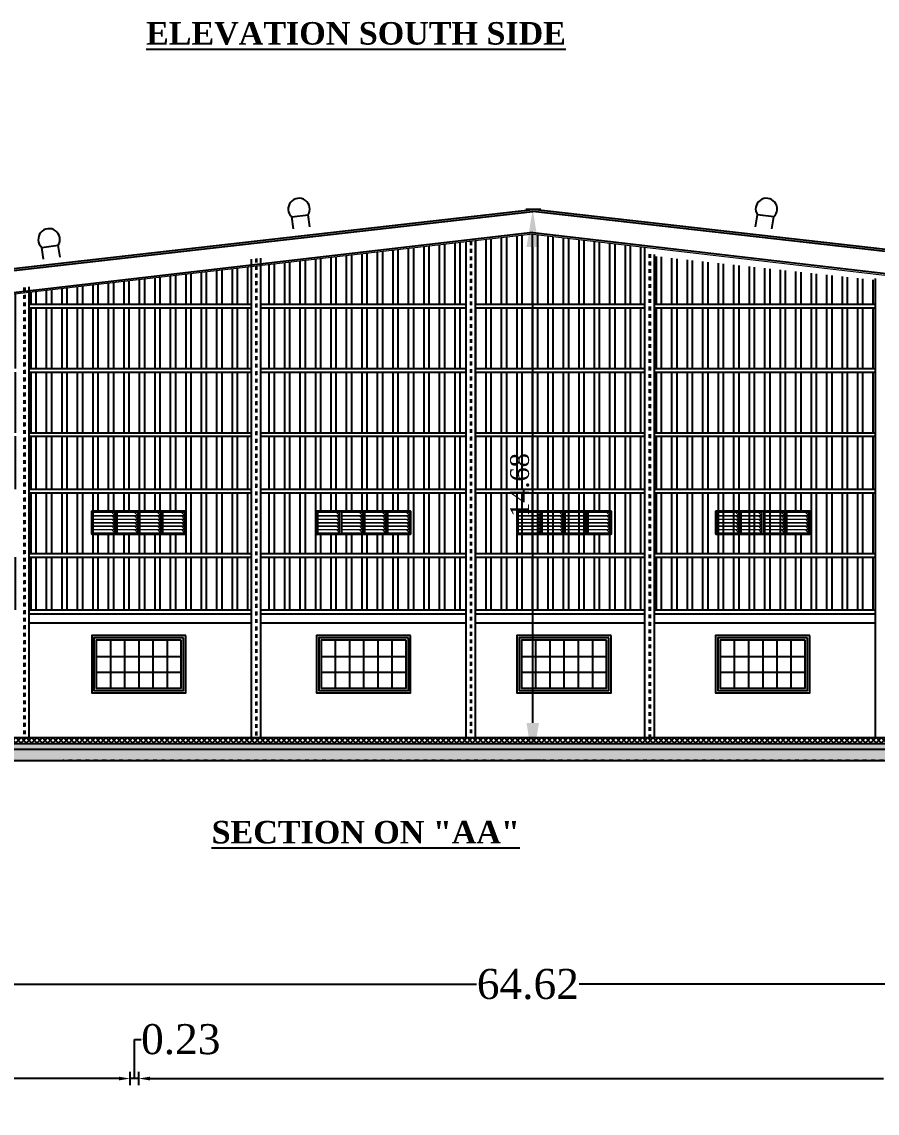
# Model space of a CAD drawing. Header units: metres. Extents: x -80702 to -80622, y -97322 to -97193.
# Drawn here: x -80675.5 to -80652.72, y -97251.42 to -97222.35 of the extents above; entities that cross this region are included whole.
import ezdxf

# ---------------------------------------------------------------- set-up
doc = ezdxf.new("R2010")
doc.units = ezdxf.units.M
doc.header["$MEASUREMENT"] = 0
doc.header["$PDMODE"] = 3
doc.header["$PDSIZE"] = -0.7
for name, pattern in [('1', [0]), ('BOUND', [8, 5, -1, 0, -1, 0, -1]), ('Dashed', [0.75, 0.5, -0.25]), ('DOT2', [0.125, 0, -0.125])]:
    doc.linetypes.add(name, pattern=pattern)
doc.layers.add('BLK_1_HT_OF_BLDG', color=5, linetype='Continuous')
doc.styles.add('ANAND', font='times.ttf')
doc.styles.add('TIMES NEW ROMAN', font='times.ttf')
doc.dimstyles.new('SITE PLAN', dxfattribs={"dimtxt": 1.75, "dimasz": 0.1, "dimexe": 0.18, "dimexo": 0.0625, "dimgap": 0.09, "dimtad": 1, "dimzin": 0, "dimdsep": 46, "dimtxsty": 'ANAND', "dimcen": 0.09, "dimse1": 1, "dimse2": 1, "dimsd1": 1, "dimsd2": 1, "dimadec": 0, "dimazin": 0, "dimtfac": 1, "dimtix": 1, "dimtofl": 0, "dimtmove": 2, "dimatfit": 0, "dimfxl": 0, "dimtolj": 1, "dimtzin": 0, "dimarcsym": 0})
doc.dimstyles.new('style overrides', dxfattribs={"dimtxt": 0.3, "dimasz": 0.3, "dimexe": 0.18, "dimexo": 0.0625, "dimgap": 0.09, "dimtad": 0, "dimtih": 1, "dimtoh": 1, "dimzin": 0, "dimdsep": 46, "dimtxsty": 'Standard', "dimcen": 0.09, "dimadec": 0, "dimazin": 0, "dimtfac": 1, "dimtofl": 0, "dimtmove": 1, "dimatfit": 3, "dimfxl": 0, "dimtolj": 1, "dimtzin": 0, "dimarcsym": 0})

# ---------------------------------------------------------------- blocks, each defined once
blk = doc.blocks.new('*D18')
at = {"color": 0, "linetype": '1', "lineweight": -2}
for p, q in [((-80672.5, -97250.5), (-80672.5, -97249.459)), ((-80672.5, -97249.459), (-80672.32, -97249.459)), ((-80672.915, -97250.5), (-80673.215, -97250.5)), ((-80672.615, -97250.68), (-80672.615, -97250.32)), ((-80672.385, -97250.5), (-80672.615, -97250.5)), ((-80672.085, -97250.5), (-80671.785, -97250.5))]:
    blk.add_line(p, q, dxfattribs=at)
at = {"color": 0, "linetype": 'BOUND', "lineweight": -2}
blk.add_line((-80672.385, -97250.68), (-80672.385, -97250.32), dxfattribs=at)
at = {"color": 0, "linetype": '1', "lineweight": -2}
for points in [[(-80672.915, -97250.45), (-80672.915, -97250.55), (-80672.615, -97250.5)], [(-80672.085, -97250.45), (-80672.085, -97250.55), (-80672.385, -97250.5)]]:
    blk.add_solid(points, dxfattribs=at)
at = {"layer": 'Defpoints', "color": 0, "linetype": '1', "lineweight": -2}
for p in [(-80672.615, -97250.5), (-80672.615, -97251.422), (-80672.385, -97251.422)]:
    blk.add_point(p, dxfattribs=at)
at = {"color": 0, "linetype": '1', "lineweight": -2, "insert": (-80671.267, -97249.459), "char_height": 0.8, "attachment_point": 5, "style": 'TIMES NEW ROMAN'}
blk.add_mtext('\\A1;0.23', dxfattribs=at)
blk = doc.blocks.new('*D20')
at = {"color": 0, "linetype": 'BOUND', "lineweight": -2}
blk.add_line((-80672.385, -97250.5), (-80672.385, -97250.32), dxfattribs=at)
at = {"color": 0, "linetype": '1', "lineweight": -2}
for p, q in [((-80672.085, -97250.5), (-80652.554, -97250.5)), ((-80630.246, -97250.5), (-80649.776, -97250.5)), ((-80629.946, -97250.5), (-80629.946, -97250.32))]:
    blk.add_line(p, q, dxfattribs=at)
for points in [[(-80672.085, -97250.45), (-80672.085, -97250.55), (-80672.385, -97250.5)], [(-80630.246, -97250.45), (-80630.246, -97250.55), (-80629.946, -97250.5)]]:
    blk.add_solid(points, dxfattribs=at)
at = {"layer": 'Defpoints', "color": 0, "linetype": '1', "lineweight": -2}
for p in [(-80672.385, -97250.5), (-80629.946, -97250.5), (-80629.946, -97250.5)]:
    blk.add_point(p, dxfattribs=at)
at = {"color": 0, "linetype": '1', "lineweight": -2, "insert": (-80651.165, -97250.5), "char_height": 0.8, "attachment_point": 5, "style": 'TIMES NEW ROMAN'}
blk.add_mtext('\\A1;42.44', dxfattribs=at)
blk = doc.blocks.new('*D21')
at = {"color": 0, "linetype": '1', "lineweight": -2}
for p, q in [((-80694.103, -97250.5), (-80694.103, -97250.32)), ((-80693.803, -97250.5), (-80684.74, -97250.5)), ((-80672.915, -97250.5), (-80681.978, -97250.5))]:
    blk.add_line(p, q, dxfattribs=at)
at = {"color": 0, "linetype": 'BOUND', "lineweight": -2}
blk.add_line((-80672.615, -97250.5), (-80672.615, -97250.32), dxfattribs=at)
at = {"color": 0, "linetype": '1', "lineweight": -2}
for points in [[(-80693.803, -97250.45), (-80693.803, -97250.55), (-80694.103, -97250.5)], [(-80672.915, -97250.45), (-80672.915, -97250.55), (-80672.615, -97250.5)]]:
    blk.add_solid(points, dxfattribs=at)
at = {"layer": 'Defpoints', "color": 0, "linetype": '1', "lineweight": -2}
for p in [(-80694.103, -97250.5), (-80694.103, -97250.5), (-80672.615, -97250.5)]:
    blk.add_point(p, dxfattribs=at)
at = {"color": 0, "linetype": '1', "lineweight": -2, "insert": (-80683.359, -97250.5), "char_height": 0.8, "attachment_point": 5, "style": 'TIMES NEW ROMAN'}
blk.add_mtext('\\A1;21.49', dxfattribs=at)
blk = doc.blocks.new('*D22')
at = {"color": 0, "linetype": 'BOUND', "lineweight": -2}
blk.add_line((-80694.333, -97248.168), (-80694.333, -97247.808), dxfattribs=at)
at = {"color": 0, "linetype": '1', "lineweight": -2}
for p, q in [((-80629.716, -97248.168), (-80629.716, -97247.808)), ((-80694.033, -97247.988), (-80663.393, -97247.988)), ((-80630.016, -97247.988), (-80660.655, -97247.988))]:
    blk.add_line(p, q, dxfattribs=at)
for points in [[(-80694.033, -97247.938), (-80694.033, -97248.038), (-80694.333, -97247.988)], [(-80630.016, -97247.938), (-80630.016, -97248.038), (-80629.716, -97247.988)]]:
    blk.add_solid(points, dxfattribs=at)
at = {"layer": 'Defpoints', "color": 0, "linetype": '1', "lineweight": -2}
for p in [(-80629.716, -97247.988), (-80694.333, -97249.789), (-80629.716, -97249.789)]:
    blk.add_point(p, dxfattribs=at)
at = {"color": 0, "linetype": '1', "lineweight": -2, "insert": (-80662.024, -97247.988), "char_height": 0.8, "attachment_point": 5, "style": 'TIMES NEW ROMAN'}
blk.add_mtext('\\A1;64.62', dxfattribs=at)
blk = doc.blocks.new('*D40')
at = {"layer": 'BLK_1_HT_OF_BLDG', "color": 0, "lineweight": -2}
for p, q in [((-80661.682, -97227.351), (-80662.075, -97227.351)), ((-80661.895, -97241.029), (-80661.895, -97228.351)), ((-80661.682, -97242.029), (-80662.075, -97242.029))]:
    blk.add_line(p, q, dxfattribs=at)
for points in [[(-80662.061, -97228.351), (-80661.728, -97228.351), (-80661.895, -97227.351)], [(-80662.061, -97241.029), (-80661.728, -97241.029), (-80661.895, -97242.029)]]:
    blk.add_solid(points, dxfattribs=at)
at = {"layer": 'Defpoints', "color": 0, "lineweight": -2}
for p in [(-80661.895, -97227.351), (-80661.619, -97227.351), (-80661.619, -97242.029)]:
    blk.add_point(p, dxfattribs=at)
at = {"layer": 'BLK_1_HT_OF_BLDG', "color": 0, "insert": (-80662.24, -97234.69), "char_height": 0.5, "attachment_point": 5, "rotation": 90, "style": 'ANAND'}
blk.add_mtext('\\A1;14.68', dxfattribs=at)

msp = doc.modelspace()

# ---------------------------------------------------------------- hatches: boundary and pattern name
at = {"linetype": '1', "lineweight": -2}
h = msp.add_hatch(dxfattribs=at)
h.set_pattern_fill('ANSI32', color=0, scale=1.1, angle=45)
h.paths.add_polyline_path([(-80669.135, -97236.612), (-80669.135, -97238.019), (-80663.669, -97238.019), (-80663.669, -97236.612)])
h.paths.add_polyline_path([(-80663.669, -97236.514), (-80663.669, -97234.898), (-80669.135, -97234.898), (-80669.135, -97236.514)])
h.paths.add_polyline_path([(-80665.147, -97235.999), (-80667.647, -97235.999), (-80667.647, -97235.389), (-80665.147, -97235.389)], flags=16)
h.paths.add_polyline_path([(-80665.177, -97235.968), (-80665.756, -97235.968), (-80665.756, -97235.419), (-80665.177, -97235.419)], flags=0)
h.paths.add_polyline_path([(-80665.27, -97235.871), (-80665.264, -97235.877), (-80665.171, -97235.877), (-80665.177, -97235.871)], flags=0)
h.paths.add_polyline_path([(-80665.756, -97235.779), (-80665.756, -97235.785), (-80665.171, -97235.785), (-80665.177, -97235.779)], flags=0)
h.paths.add_polyline_path([(-80665.264, -97235.505), (-80665.258, -97235.511), (-80665.171, -97235.511), (-80665.177, -97235.505)], flags=0)
h.paths.add_polyline_path([(-80665.756, -97235.688), (-80665.756, -97235.694), (-80665.171, -97235.694), (-80665.177, -97235.688)], flags=0)
h.paths.add_polyline_path([(-80665.787, -97235.389), (-80667.646, -97235.389), (-80667.646, -97235.999), (-80665.787, -97235.999)], flags=0)
h.paths.add_polyline_path([(-80665.817, -97235.968), (-80666.366, -97235.968), (-80666.366, -97235.419), (-80665.817, -97235.419)], flags=0)
h.paths.add_polyline_path([(-80665.904, -97235.505), (-80665.898, -97235.511), (-80665.811, -97235.511), (-80665.817, -97235.505)], flags=0)
h.paths.add_polyline_path([(-80665.91, -97235.871), (-80665.904, -97235.877), (-80665.811, -97235.877), (-80665.817, -97235.871)], flags=0)
h.paths.add_polyline_path([(-80666.366, -97235.688), (-80665.817, -97235.688), (-80665.898, -97235.602), (-80666.366, -97235.602)], flags=0)
h.paths.add_polyline_path([(-80666.427, -97235.968), (-80666.976, -97235.968), (-80666.976, -97235.419), (-80666.427, -97235.419)], flags=0)
h.paths.add_polyline_path([(-80666.514, -97235.505), (-80666.508, -97235.511), (-80666.421, -97235.511), (-80666.427, -97235.505)], flags=0)
h.paths.add_polyline_path([(-80666.427, -97235.871), (-80666.976, -97235.871), (-80666.421, -97235.877)], flags=0)
h.paths.add_polyline_path([(-80667.037, -97235.968), (-80667.616, -97235.968), (-80667.616, -97235.419), (-80667.037, -97235.419)], flags=0)
h.paths.add_polyline_path([(-80667.124, -97235.505), (-80667.118, -97235.511), (-80667.031, -97235.511), (-80667.037, -97235.505)], flags=0)
h.paths.add_polyline_path([(-80667.616, -97235.779), (-80667.037, -97235.779), (-80667.118, -97235.694), (-80667.616, -97235.694)], flags=0)
h.paths.add_polyline_path([(-80663.669, -97234.801), (-80663.669, -97233.393), (-80669.135, -97233.393), (-80669.135, -97234.801)])
h.paths.add_polyline_path([(-80663.669, -97233.296), (-80663.669, -97231.68), (-80669.135, -97231.68), (-80669.135, -97233.296)])
h.paths.add_polyline_path([(-80663.669, -97231.582), (-80663.669, -97229.967), (-80669.135, -97229.967), (-80669.135, -97231.582)])
h.paths.add_polyline_path([(-80663.669, -97229.869), (-80663.669, -97228.216), (-80669.135, -97228.85), (-80669.135, -97229.869)])
h.paths.add_polyline_path([(-80658.905, -97229.869), (-80658.905, -97228.357), (-80661.895, -97228.011), (-80663.419, -97228.188), (-80663.419, -97229.869)])
h.paths.add_polyline_path([(-80658.905, -97231.582), (-80658.905, -97229.967), (-80663.419, -97229.967), (-80663.419, -97231.582)])
h.paths.add_polyline_path([(-80663.419, -97231.68), (-80663.419, -97233.296), (-80658.905, -97233.296), (-80658.905, -97231.68)])
h.paths.add_polyline_path([(-80663.419, -97233.393), (-80663.419, -97234.801), (-80658.905, -97234.801), (-80658.905, -97233.393)])
h.paths.add_polyline_path([(-80658.905, -97234.898), (-80663.419, -97234.898), (-80663.419, -97236.514), (-80658.905, -97236.514)])
h.paths.add_polyline_path([(-80659.81, -97235.999), (-80662.31, -97235.999), (-80662.31, -97235.389), (-80659.81, -97235.389)], flags=16)
h.paths.add_polyline_path([(-80659.84, -97235.968), (-80660.419, -97235.968), (-80660.419, -97235.419), (-80659.84, -97235.419)], flags=0)
h.paths.add_polyline_path([(-80659.927, -97235.505), (-80659.921, -97235.511), (-80659.834, -97235.511), (-80659.84, -97235.505)], flags=0)
h.paths.add_polyline_path([(-80660.419, -97235.688), (-80659.84, -97235.688), (-80659.921, -97235.602), (-80660.419, -97235.602)], flags=0)
h.paths.add_polyline_path([(-80660.45, -97235.999), (-80662.309, -97235.999), (-80662.309, -97235.389), (-80660.45, -97235.389)], flags=16)
h.paths.add_polyline_path([(-80660.48, -97235.968), (-80661.029, -97235.968), (-80661.029, -97235.419), (-80660.48, -97235.419)], flags=0)
h.paths.add_polyline_path([(-80660.48, -97235.505), (-80660.567, -97235.505), (-80660.561, -97235.511), (-80660.474, -97235.511)], flags=0)
h.paths.add_polyline_path([(-80661.029, -97235.688), (-80660.48, -97235.688), (-80660.561, -97235.602), (-80661.029, -97235.602)], flags=0)
h.paths.add_polyline_path([(-80661.09, -97235.968), (-80661.639, -97235.968), (-80661.639, -97235.419), (-80661.09, -97235.419)], flags=0)
h.paths.add_polyline_path([(-80661.177, -97235.505), (-80661.171, -97235.511), (-80661.084, -97235.511), (-80661.09, -97235.505)], flags=0)
h.paths.add_polyline_path([(-80661.639, -97235.688), (-80661.09, -97235.688), (-80661.171, -97235.602), (-80661.639, -97235.602)], flags=0)
h.paths.add_polyline_path([(-80661.7, -97235.968), (-80662.279, -97235.968), (-80662.279, -97235.419), (-80661.7, -97235.419)], flags=0)
h.paths.add_polyline_path([(-80661.781, -97235.694), (-80661.694, -97235.694), (-80661.7, -97235.688), (-80661.787, -97235.688)], flags=0)
h.paths.add_polyline_path([(-80661.7, -97235.596), (-80662.279, -97235.596), (-80662.279, -97235.602), (-80661.694, -97235.602)], flags=0)
h.paths.add_polyline_path([(-80661.7, -97235.505), (-80662.279, -97235.505), (-80662.279, -97235.511), (-80661.694, -97235.511)], flags=0)
h.paths.add_polyline_path([(-80661.694, -97235.877), (-80661.7, -97235.871), (-80661.792, -97235.871), (-80661.787, -97235.877)], flags=0)
h.paths.add_polyline_path([(-80658.905, -97238.019), (-80658.905, -97236.612), (-80663.419, -97236.612), (-80663.419, -97238.019)])
h = msp.add_hatch(dxfattribs=at)
h.set_pattern_fill('ANSI32', color=0, scale=1.1, angle=45)
h.paths.add_polyline_path([(-80652.77, -97229.234), (-80658.655, -97228.595), (-80658.655, -97229.869), (-80652.77, -97229.869)])
h.paths.add_polyline_path([(-80652.77, -97229.967), (-80658.655, -97229.967), (-80658.655, -97231.582), (-80652.77, -97231.582)])
h.paths.add_polyline_path([(-80652.77, -97231.68), (-80658.655, -97231.68), (-80658.655, -97233.296), (-80652.77, -97233.296)])
h = msp.add_hatch(dxfattribs=at)
h.set_pattern_fill('ANSI32', color=0, scale=1.1, angle=45)
h.set_pattern_definition([(90, (0.2596, -20.17312), (-0.4125, 0), []), (90, (0.3971, -20.03562), (-0.4125, 0), [])])
h.paths.add_polyline_path([(-80681.729, -97234.801), (-80681.729, -97233.393), (-80687.651, -97233.393), (-80687.651, -97234.801)])
h.paths.add_polyline_path([(-80681.729, -97233.296), (-80681.729, -97231.68), (-80687.651, -97231.68), (-80687.651, -97233.296)])
h.paths.add_polyline_path([(-80681.729, -97231.582), (-80681.729, -97230.31), (-80687.651, -97230.997), (-80687.651, -97231.582)])
h.paths.add_polyline_path([(-80687.901, -97231.582), (-80687.901, -97231.026), (-80692.703, -97231.582)])
h.paths.add_polyline_path([(-80687.901, -97234.801), (-80687.901, -97233.393), (-80693.776, -97233.393), (-80693.776, -97234.801)])
h.paths.add_polyline_path([(-80687.901, -97236.514), (-80687.901, -97234.898), (-80693.776, -97234.898), (-80693.776, -97236.514)])
h.paths.add_polyline_path([(-80693.776, -97236.612), (-80693.776, -97238.019), (-80687.901, -97238.019), (-80687.901, -97236.612)])
h.paths.add_polyline_path([(-80681.729, -97238.019), (-80681.729, -97236.612), (-80687.651, -97236.612), (-80687.651, -97238.019)])
h.paths.add_polyline_path([(-80681.729, -97236.514), (-80681.729, -97234.898), (-80687.651, -97234.898), (-80687.651, -97236.514)])
h.paths.add_polyline_path([(-80675.557, -97234.801), (-80675.557, -97233.393), (-80681.479, -97233.393), (-80681.479, -97234.801)])
h.paths.add_polyline_path([(-80681.479, -97231.68), (-80681.479, -97233.296), (-80675.557, -97233.296), (-80675.557, -97231.68)])
h.paths.add_polyline_path([(-80675.557, -97231.582), (-80675.557, -97229.595), (-80681.479, -97230.281), (-80681.479, -97231.582)])
h.paths.add_polyline_path([(-80675.557, -97238.019), (-80675.557, -97236.612), (-80681.479, -97236.612), (-80681.479, -97238.019)])
h.paths.add_polyline_path([(-80675.307, -97234.898), (-80675.307, -97236.514), (-80669.385, -97236.514), (-80669.385, -97234.898)])
h.paths.add_polyline_path([(-80673.634, -97235.389), (-80671.134, -97235.389), (-80671.134, -97235.999), (-80673.634, -97235.999)], flags=16)
h.paths.add_polyline_path([(-80673.634, -97235.389), (-80671.774, -97235.389), (-80671.774, -97235.999), (-80673.634, -97235.999)], flags=0)
h.paths.add_polyline_path([(-80673.603, -97235.419), (-80673.024, -97235.419), (-80673.024, -97235.968), (-80673.603, -97235.968)], flags=0)
h.paths.add_polyline_path([(-80672.963, -97235.419), (-80672.414, -97235.419), (-80672.414, -97235.968), (-80672.963, -97235.968)], flags=0)
h.paths.add_polyline_path([(-80672.353, -97235.419), (-80671.804, -97235.419), (-80671.804, -97235.968), (-80672.353, -97235.968)], flags=0)
h.paths.add_polyline_path([(-80671.743, -97235.419), (-80671.165, -97235.419), (-80671.165, -97235.968), (-80671.743, -97235.968)], flags=0)
h.paths.add_polyline_path([(-80675.307, -97234.801), (-80669.385, -97234.801), (-80669.385, -97233.393), (-80675.307, -97233.393)])
h.paths.add_polyline_path([(-80675.307, -97231.68), (-80675.307, -97233.296), (-80669.385, -97233.296), (-80669.385, -97231.68)])
h.paths.add_polyline_path([(-80675.307, -97229.967), (-80675.307, -97231.582), (-80669.385, -97231.582), (-80669.385, -97229.967)])
h.paths.add_polyline_path([(-80675.307, -97229.566), (-80675.307, -97229.869), (-80669.385, -97229.869), (-80669.385, -97228.879)])
h.paths.add_polyline_path([(-80675.307, -97236.612), (-80675.307, -97238.019), (-80669.385, -97238.019), (-80669.385, -97236.612)])
h = msp.add_hatch(dxfattribs=at)
h.set_pattern_fill('ANSI32', color=0, scale=1.1, angle=45)
h.paths.add_polyline_path([(-80658.655, -97233.393), (-80658.655, -97234.801), (-80652.77, -97234.801), (-80652.77, -97233.393)])
h.paths.add_polyline_path([(-80652.77, -97236.514), (-80652.77, -97234.898), (-80658.655, -97234.898), (-80658.655, -97236.514)])
h.paths.add_polyline_path([(-80654.519, -97235.999), (-80657.019, -97235.999), (-80657.019, -97235.389), (-80654.519, -97235.389)], flags=16)
h.paths.add_polyline_path([(-80654.55, -97235.968), (-80655.128, -97235.968), (-80655.128, -97235.419), (-80654.55, -97235.419)], flags=0)
h.paths.add_polyline_path([(-80654.636, -97235.688), (-80654.631, -97235.694), (-80654.544, -97235.694), (-80654.55, -97235.688)], flags=0)
h.paths.add_polyline_path([(-80654.544, -97235.877), (-80655.128, -97235.877), (-80655.128, -97235.779), (-80654.636, -97235.779)], flags=0)
h.paths.add_polyline_path([(-80654.636, -97235.505), (-80654.631, -97235.511), (-80654.544, -97235.511), (-80654.55, -97235.505)], flags=0)
h.paths.add_polyline_path([(-80655.159, -97235.999), (-80657.019, -97235.999), (-80657.019, -97235.389), (-80655.159, -97235.389)], flags=16)
h.paths.add_polyline_path([(-80655.189, -97235.968), (-80655.738, -97235.968), (-80655.738, -97235.419), (-80655.189, -97235.419)], flags=0)
h.paths.add_polyline_path([(-80655.184, -97235.877), (-80655.189, -97235.871), (-80655.282, -97235.871), (-80655.276, -97235.877)], flags=0)
h.paths.add_polyline_path([(-80655.276, -97235.505), (-80655.271, -97235.511), (-80655.184, -97235.511), (-80655.189, -97235.505)], flags=0)
h.paths.add_polyline_path([(-80655.738, -97235.688), (-80655.189, -97235.688), (-80655.271, -97235.602), (-80655.738, -97235.602)], flags=0)
h.paths.add_polyline_path([(-80655.799, -97235.968), (-80656.348, -97235.968), (-80656.348, -97235.419), (-80655.799, -97235.419)], flags=0)
h.paths.add_polyline_path([(-80655.794, -97235.877), (-80655.799, -97235.871), (-80655.892, -97235.871), (-80655.886, -97235.877)], flags=0)
h.paths.add_polyline_path([(-80655.886, -97235.505), (-80655.88, -97235.511), (-80655.794, -97235.511), (-80655.799, -97235.505)], flags=0)
h.paths.add_polyline_path([(-80656.348, -97235.688), (-80655.799, -97235.688), (-80655.88, -97235.602), (-80656.348, -97235.602)], flags=0)
h.paths.add_polyline_path([(-80656.409, -97235.968), (-80656.988, -97235.968), (-80656.988, -97235.419), (-80656.409, -97235.419)], flags=0)
h.paths.add_polyline_path([(-80656.496, -97235.877), (-80656.403, -97235.877), (-80656.409, -97235.871), (-80656.502, -97235.871)], flags=0)
h.paths.add_polyline_path([(-80656.409, -97235.779), (-80656.988, -97235.779), (-80656.988, -97235.785), (-80656.403, -97235.785)], flags=0)
h.paths.add_polyline_path([(-80656.409, -97235.505), (-80656.496, -97235.505), (-80656.49, -97235.511), (-80656.403, -97235.511)], flags=0)
h.paths.add_polyline_path([(-80656.409, -97235.688), (-80656.988, -97235.688), (-80656.988, -97235.694), (-80656.403, -97235.694)], flags=0)
h.paths.add_polyline_path([(-80652.77, -97238.019), (-80652.77, -97236.612), (-80658.655, -97236.612), (-80658.655, -97238.019)])
h = msp.add_hatch()
h.set_pattern_fill('ANSI37', color=0, scale=0.8, style=0)
h.set_pattern_definition([(45, (2.39492, -20.17312), (-0.070710678124, 0.070710678124), []), (135, (2.39492, -20.17312), (-0.070710678124, -0.070710678124), [])])
h.paths.add_polyline_path([(-80627.939, -97241.422), (-80690.873, -97241.422), (-80690.874, -97241.572), (-80627.939, -97241.572), (-80627.939, -97241.497)])
h = msp.add_hatch()
h.set_pattern_fill('AR-SAND', color=0, scale=0.1, style=0)
h.set_pattern_definition([(37.5, (2.39492, -20.17312), (-0.00629933581, 0.19268237692), [0, -0.15200000001, 0, -0.17000000001, 0, -0.16250000001]), (7.5, (2.39492, -20.17312), (0.17697767054, 0.28221460655), [0, -0.082, 0, -0.13700000001, 0, -0.0525]), (327.5, (2.27192, -20.17312), (0.3114141862, 0.00056590535), [0, -0.05, 0, -0.18000000001, 0, -0.23500000002]), (317.5, (2.27192, -20.17312), (0.3006126605, 0.0877675565), [0, -0.025, 0, -0.118, 0, -0.13500000001])])
h.paths.add_polyline_path([(-80627.939, -97241.722), (-80690.875, -97241.722), (-80690.878, -97242.033), (-80627.939, -97242.034), (-80627.939, -97241.878)])
h = msp.add_hatch()
h.set_pattern_fill('AR-CONC', color=0, scale=0.03, style=0)
h.set_pattern_definition([(50, (2.39492, -20.17312), (0.2151780548, -0.0188256405), [0.0225, -0.24750000002]), (355, (2.39492, -20.17312), (-0.0416254001, 0.22565764013), [0.018, -0.198]), (100.45144446, (2.41285, -20.1747), (0.17355265403, 0.2068319973), [0.0191220576, -0.2103426336]), (46.1842, (2.39492, -20.11312), (0.3201723992, -0.04965578424), [0.03375, -0.37125]), (96.6356355, (2.4216, -20.11726), (0.2803985837, 0.29223558026), [0.0286831026, -0.315514128]), (351.184164, (2.3949, -20.11312), (0.2803985835, 0.2922355801), [0.027, -0.2970000003]), (21, (2.42492, -20.12812), (0.17907211565, -0.1207856672), [0.0225, -0.24750000002]), (326, (2.42492, -20.12812), (0.0729945996, 0.21754501353), [0.018, -0.198]), (71.45144474, (2.43984, -20.13819), (0.25206671304, 0.09675934585), [0.019122057, -0.2103426336]), (37.5, (2.39492, -20.17312), (0.003647956595, 0.099868156157), [0, -0.19560000002, 0, -0.20100000002, 0, -0.19875000002]), (7.5, (2.39492, -20.17312), (0.07892086124, 0.11832351357), [0, -0.11460000001, 0, -0.19110000002, 0, -0.07575000001]), (327.5, (2.32802, -20.17312), (0.160146730864, -0.00676646152), [0, -0.075, 0, -0.23400000002, 0, -0.31050000002]), (317.5, (2.29802, -20.17312), (0.17495585082, 0.0300314947), [0, -0.0975, 0, -0.15540000001, 0, -0.22050000002])])
h.paths.add_polyline_path([(-80627.939, -97241.572), (-80690.874, -97241.572), (-80690.875, -97241.722), (-80627.939, -97241.722), (-80627.939, -97241.647)])

# ---------------------------------------------------------------- linework, layer by layer
at = {"color": 0}
for p, q in [((-80694.165, -97231.022), (-80661.895, -97227.351)), ((-80694.165, -97231.073), (-80661.895, -97227.401)), ((-80668.264, -97227.865), (-80668.313, -97227.55)), ((-80667.827, -97227.812), (-80667.876, -97227.494)), ((-80629.624, -97231.013), (-80661.895, -97227.351)), ((-80629.624, -97231.063), (-80661.895, -97227.401)), ((-80655.962, -97227.812), (-80655.913, -97227.494)), ((-80655.525, -97227.865), (-80655.476, -97227.55)), ((-80661.895, -97227.967), (-80693.819, -97231.668)), ((-80661.895, -97227.967), (-80629.971, -97231.668)), ((-80674.92, -97228.674), (-80674.969, -97228.359)), ((-80674.483, -97228.621), (-80674.532, -97228.303)), ((-80663.669, -97241.422), (-80663.669, -97228.216)), ((-80663.419, -97241.422), (-80663.419, -97228.188)), ((-80658.905, -97241.422), (-80658.905, -97228.357)), ((-80669.385, -97241.422), (-80669.385, -97228.676)), ((-80669.135, -97241.422), (-80669.135, -97228.645)), ((-80658.655, -97241.422), (-80658.655, -97228.552)), ((-80652.77, -97241.422), (-80652.77, -97229.191)), ((-80675.307, -97241.422), (-80675.307, -97229.412)), ((-80675.307, -97229.869), (-80669.385, -97229.869)), ((-80669.135, -97229.869), (-80663.669, -97229.869)), ((-80663.419, -97229.869), (-80658.905, -97229.869)), ((-80658.655, -97229.869), (-80652.77, -97229.869)), ((-80675.307, -97229.967), (-80669.385, -97229.967)), ((-80669.135, -97229.967), (-80663.669, -97229.967)), ((-80663.419, -97229.967), (-80658.905, -97229.967)), ((-80658.655, -97229.967), (-80652.77, -97229.967)), ((-80675.307, -97231.582), (-80669.385, -97231.582)), ((-80669.135, -97231.582), (-80663.669, -97231.582)), ((-80663.419, -97231.582), (-80658.905, -97231.582)), ((-80658.655, -97231.582), (-80652.77, -97231.582)), ((-80675.307, -97231.68), (-80669.385, -97231.68)), ((-80669.135, -97231.68), (-80663.669, -97231.68)), ((-80663.419, -97231.68), (-80658.905, -97231.68)), ((-80658.655, -97231.68), (-80652.77, -97231.68)), ((-80675.307, -97233.296), (-80669.385, -97233.296)), ((-80669.135, -97233.296), (-80663.669, -97233.296)), ((-80663.419, -97233.296), (-80658.905, -97233.296)), ((-80658.655, -97233.296), (-80652.77, -97233.296)), ((-80675.307, -97233.393), (-80669.385, -97233.393)), ((-80669.135, -97233.393), (-80663.669, -97233.393)), ((-80663.419, -97233.393), (-80658.905, -97233.393)), ((-80658.655, -97233.393), (-80652.77, -97233.393)), ((-80675.307, -97234.801), (-80669.385, -97234.801)), ((-80669.135, -97234.801), (-80663.669, -97234.801)), ((-80663.419, -97234.801), (-80658.905, -97234.801)), ((-80658.655, -97234.801), (-80652.77, -97234.801)), ((-80675.307, -97234.898), (-80669.385, -97234.898)), ((-80669.135, -97234.898), (-80663.669, -97234.898)), ((-80663.419, -97234.898), (-80658.905, -97234.898)), ((-80658.655, -97234.898), (-80652.77, -97234.898)), ((-80675.307, -97236.514), (-80669.385, -97236.514)), ((-80669.135, -97236.514), (-80663.669, -97236.514)), ((-80663.419, -97236.514), (-80658.905, -97236.514)), ((-80658.655, -97236.514), (-80652.77, -97236.514)), ((-80675.307, -97236.612), (-80669.385, -97236.612)), ((-80669.135, -97236.612), (-80663.669, -97236.612)), ((-80663.419, -97236.612), (-80658.905, -97236.612)), ((-80658.655, -97236.612), (-80652.77, -97236.612)), ((-80675.307, -97238.019), (-80669.385, -97238.019)), ((-80669.135, -97238.019), (-80663.669, -97238.019)), ((-80663.419, -97238.019), (-80658.905, -97238.019)), ((-80658.655, -97238.019), (-80652.77, -97238.019)), ((-80675.307, -97238.117), (-80669.385, -97238.117)), ((-80669.135, -97238.117), (-80663.669, -97238.117)), ((-80663.419, -97238.117), (-80658.905, -97238.117)), ((-80658.655, -97238.117), (-80652.77, -97238.117)), ((-80629.946, -97241.422), (-80693.715, -97241.422)), ((-80630.074, -97242.034), (-80693.715, -97242.033))]:
    msp.add_line(p, q, dxfattribs=at)
at = {"color": 0, "linetype": '1', "lineweight": -2}
for p, q in [((-80668.313, -97227.55), (-80667.876, -97227.494)), ((-80655.476, -97227.55), (-80655.913, -97227.494)), ((-80674.969, -97228.359), (-80674.532, -97228.303)), ((-80669.385, -97238.372), (-80675.307, -97238.372)), ((-80663.669, -97238.372), (-80669.135, -97238.372)), ((-80658.905, -97238.372), (-80663.419, -97238.372)), ((-80652.77, -97238.372), (-80658.655, -97238.372))]:
    msp.add_line(p, q, dxfattribs=at)
at = {"color": 0, "lineweight": 5}
for p, q in [((-80661.895, -97228.011), (-80693.776, -97231.707)), ((-80661.895, -97228.011), (-80630.014, -97231.707)), ((-80673.603, -97235.419), (-80673.603, -97235.968)), ((-80673.024, -97235.505), (-80673.105, -97235.419)), ((-80672.994, -97235.389), (-80672.994, -97235.999)), ((-80672.963, -97235.419), (-80672.963, -97235.968)), ((-80672.414, -97235.505), (-80672.495, -97235.419)), ((-80672.384, -97235.389), (-80672.384, -97235.999)), ((-80672.353, -97235.419), (-80672.353, -97235.968)), ((-80671.804, -97235.505), (-80671.886, -97235.419)), ((-80671.774, -97235.389), (-80671.774, -97235.999)), ((-80671.774, -97235.389), (-80671.774, -97235.999)), ((-80671.743, -97235.419), (-80671.743, -97235.968)), ((-80671.165, -97235.505), (-80671.246, -97235.419)), ((-80671.134, -97235.389), (-80671.134, -97235.999)), ((-80667.616, -97235.419), (-80667.616, -97235.968)), ((-80667.037, -97235.505), (-80667.118, -97235.419)), ((-80667.006, -97235.389), (-80667.006, -97235.999)), ((-80666.976, -97235.419), (-80666.976, -97235.968)), ((-80666.427, -97235.505), (-80666.508, -97235.419)), ((-80666.397, -97235.389), (-80666.397, -97235.999)), ((-80666.366, -97235.419), (-80666.366, -97235.968)), ((-80665.817, -97235.505), (-80665.898, -97235.419)), ((-80665.787, -97235.389), (-80665.787, -97235.999)), ((-80665.787, -97235.389), (-80665.787, -97235.999)), ((-80665.756, -97235.419), (-80665.756, -97235.968)), ((-80665.177, -97235.505), (-80665.258, -97235.419)), ((-80665.147, -97235.389), (-80665.147, -97235.999)), ((-80662.279, -97235.419), (-80662.279, -97235.968)), ((-80661.7, -97235.505), (-80661.781, -97235.419)), ((-80661.669, -97235.389), (-80661.669, -97235.999)), ((-80661.639, -97235.419), (-80661.639, -97235.968)), ((-80661.09, -97235.505), (-80661.171, -97235.419)), ((-80661.059, -97235.389), (-80661.059, -97235.999)), ((-80661.029, -97235.419), (-80661.029, -97235.968)), ((-80660.48, -97235.505), (-80660.561, -97235.419)), ((-80660.45, -97235.389), (-80660.45, -97235.999)), ((-80660.45, -97235.389), (-80660.45, -97235.999)), ((-80660.419, -97235.419), (-80660.419, -97235.968)), ((-80659.84, -97235.505), (-80659.921, -97235.419)), ((-80659.81, -97235.389), (-80659.81, -97235.999)), ((-80656.988, -97235.419), (-80656.988, -97235.968)), ((-80656.409, -97235.505), (-80656.49, -97235.419)), ((-80656.379, -97235.389), (-80656.379, -97235.999)), ((-80656.348, -97235.419), (-80656.348, -97235.968)), ((-80655.799, -97235.505), (-80655.88, -97235.419)), ((-80655.769, -97235.389), (-80655.769, -97235.999)), ((-80655.738, -97235.419), (-80655.738, -97235.968)), ((-80655.189, -97235.505), (-80655.271, -97235.419)), ((-80655.159, -97235.389), (-80655.159, -97235.999)), ((-80655.159, -97235.389), (-80655.159, -97235.999)), ((-80655.128, -97235.419), (-80655.128, -97235.968)), ((-80654.55, -97235.505), (-80654.631, -97235.419)), ((-80654.519, -97235.389), (-80654.519, -97235.999)), ((-80673.603, -97235.505), (-80673.024, -97235.505)), ((-80673.603, -97235.511), (-80673.024, -97235.511)), ((-80673.603, -97235.596), (-80673.024, -97235.596)), ((-80673.603, -97235.602), (-80673.024, -97235.602)), ((-80673.603, -97235.688), (-80673.024, -97235.688)), ((-80673.603, -97235.694), (-80673.024, -97235.694)), ((-80673.024, -97235.596), (-80673.105, -97235.511)), ((-80673.024, -97235.688), (-80673.105, -97235.602)), ((-80673.024, -97235.779), (-80673.105, -97235.694)), ((-80672.963, -97235.505), (-80672.414, -97235.505)), ((-80672.963, -97235.511), (-80672.414, -97235.511)), ((-80672.963, -97235.596), (-80672.414, -97235.596)), ((-80672.963, -97235.602), (-80672.414, -97235.602)), ((-80672.963, -97235.688), (-80672.414, -97235.688)), ((-80672.963, -97235.694), (-80672.414, -97235.694)), ((-80672.414, -97235.596), (-80672.495, -97235.511)), ((-80672.414, -97235.688), (-80672.495, -97235.602)), ((-80672.414, -97235.779), (-80672.495, -97235.694)), ((-80672.353, -97235.505), (-80671.804, -97235.505)), ((-80672.353, -97235.511), (-80671.804, -97235.511)), ((-80672.353, -97235.596), (-80671.804, -97235.596)), ((-80672.353, -97235.602), (-80671.804, -97235.602)), ((-80672.353, -97235.688), (-80671.804, -97235.688)), ((-80672.353, -97235.694), (-80671.804, -97235.694)), ((-80671.804, -97235.596), (-80671.886, -97235.511)), ((-80671.804, -97235.688), (-80671.886, -97235.602)), ((-80671.804, -97235.779), (-80671.886, -97235.694)), ((-80671.743, -97235.505), (-80671.165, -97235.505)), ((-80671.743, -97235.511), (-80671.165, -97235.511)), ((-80671.743, -97235.596), (-80671.165, -97235.596)), ((-80671.743, -97235.602), (-80671.165, -97235.602)), ((-80671.743, -97235.688), (-80671.165, -97235.688)), ((-80671.743, -97235.694), (-80671.165, -97235.694)), ((-80671.165, -97235.596), (-80671.246, -97235.511)), ((-80671.165, -97235.688), (-80671.246, -97235.602)), ((-80671.165, -97235.779), (-80671.246, -97235.694)), ((-80667.616, -97235.505), (-80667.037, -97235.505)), ((-80667.616, -97235.511), (-80667.037, -97235.511)), ((-80667.616, -97235.596), (-80667.037, -97235.596)), ((-80667.616, -97235.602), (-80667.037, -97235.602)), ((-80667.616, -97235.688), (-80667.037, -97235.688)), ((-80667.616, -97235.694), (-80667.037, -97235.694)), ((-80667.037, -97235.596), (-80667.118, -97235.511)), ((-80667.037, -97235.688), (-80667.118, -97235.602)), ((-80667.037, -97235.779), (-80667.118, -97235.694)), ((-80666.976, -97235.505), (-80666.427, -97235.505)), ((-80666.976, -97235.511), (-80666.427, -97235.511)), ((-80666.976, -97235.596), (-80666.427, -97235.596)), ((-80666.976, -97235.602), (-80666.427, -97235.602)), ((-80666.976, -97235.688), (-80666.427, -97235.688)), ((-80666.976, -97235.694), (-80666.427, -97235.694)), ((-80666.427, -97235.596), (-80666.508, -97235.511)), ((-80666.427, -97235.688), (-80666.508, -97235.602)), ((-80666.427, -97235.779), (-80666.508, -97235.694)), ((-80666.366, -97235.505), (-80665.817, -97235.505)), ((-80666.366, -97235.511), (-80665.817, -97235.511)), ((-80666.366, -97235.596), (-80665.817, -97235.596)), ((-80666.366, -97235.602), (-80665.817, -97235.602)), ((-80666.366, -97235.688), (-80665.817, -97235.688)), ((-80666.366, -97235.694), (-80665.817, -97235.694)), ((-80665.817, -97235.596), (-80665.898, -97235.511)), ((-80665.817, -97235.688), (-80665.898, -97235.602)), ((-80665.817, -97235.779), (-80665.898, -97235.694)), ((-80665.756, -97235.505), (-80665.177, -97235.505)), ((-80665.756, -97235.511), (-80665.177, -97235.511)), ((-80665.756, -97235.596), (-80665.177, -97235.596)), ((-80665.756, -97235.602), (-80665.177, -97235.602)), ((-80665.756, -97235.688), (-80665.177, -97235.688)), ((-80665.756, -97235.694), (-80665.177, -97235.694)), ((-80665.177, -97235.596), (-80665.258, -97235.511)), ((-80665.177, -97235.688), (-80665.258, -97235.602)), ((-80665.177, -97235.779), (-80665.258, -97235.694)), ((-80662.279, -97235.505), (-80661.7, -97235.505)), ((-80662.279, -97235.511), (-80661.7, -97235.511)), ((-80662.279, -97235.596), (-80661.7, -97235.596)), ((-80662.279, -97235.602), (-80661.7, -97235.602)), ((-80662.279, -97235.688), (-80661.7, -97235.688)), ((-80662.279, -97235.694), (-80661.7, -97235.694)), ((-80661.7, -97235.596), (-80661.781, -97235.511)), ((-80661.7, -97235.688), (-80661.781, -97235.602)), ((-80661.7, -97235.779), (-80661.781, -97235.694)), ((-80661.639, -97235.505), (-80661.09, -97235.505)), ((-80661.639, -97235.511), (-80661.09, -97235.511)), ((-80661.639, -97235.596), (-80661.09, -97235.596)), ((-80661.639, -97235.602), (-80661.09, -97235.602)), ((-80661.639, -97235.688), (-80661.09, -97235.688)), ((-80661.639, -97235.694), (-80661.09, -97235.694)), ((-80661.09, -97235.596), (-80661.171, -97235.511)), ((-80661.09, -97235.688), (-80661.171, -97235.602)), ((-80661.09, -97235.779), (-80661.171, -97235.694)), ((-80661.029, -97235.505), (-80660.48, -97235.505)), ((-80661.029, -97235.511), (-80660.48, -97235.511)), ((-80661.029, -97235.596), (-80660.48, -97235.596)), ((-80661.029, -97235.602), (-80660.48, -97235.602)), ((-80661.029, -97235.688), (-80660.48, -97235.688)), ((-80661.029, -97235.694), (-80660.48, -97235.694)), ((-80660.48, -97235.596), (-80660.561, -97235.511)), ((-80660.48, -97235.688), (-80660.561, -97235.602)), ((-80660.48, -97235.779), (-80660.561, -97235.694)), ((-80660.419, -97235.505), (-80659.84, -97235.505)), ((-80660.419, -97235.511), (-80659.84, -97235.511)), ((-80660.419, -97235.596), (-80659.84, -97235.596)), ((-80660.419, -97235.602), (-80659.84, -97235.602)), ((-80660.419, -97235.688), (-80659.84, -97235.688)), ((-80660.419, -97235.694), (-80659.84, -97235.694)), ((-80659.84, -97235.596), (-80659.921, -97235.511)), ((-80659.84, -97235.688), (-80659.921, -97235.602)), ((-80659.84, -97235.779), (-80659.921, -97235.694)), ((-80656.988, -97235.505), (-80656.409, -97235.505)), ((-80656.988, -97235.511), (-80656.409, -97235.511)), ((-80656.988, -97235.596), (-80656.409, -97235.596)), ((-80656.988, -97235.602), (-80656.409, -97235.602)), ((-80656.988, -97235.688), (-80656.409, -97235.688)), ((-80656.988, -97235.694), (-80656.409, -97235.694)), ((-80656.409, -97235.596), (-80656.49, -97235.511)), ((-80656.409, -97235.688), (-80656.49, -97235.602)), ((-80656.409, -97235.779), (-80656.49, -97235.694)), ((-80656.348, -97235.505), (-80655.799, -97235.505)), ((-80656.348, -97235.511), (-80655.799, -97235.511)), ((-80656.348, -97235.596), (-80655.799, -97235.596)), ((-80656.348, -97235.602), (-80655.799, -97235.602)), ((-80656.348, -97235.688), (-80655.799, -97235.688)), ((-80656.348, -97235.694), (-80655.799, -97235.694)), ((-80655.799, -97235.596), (-80655.88, -97235.511)), ((-80655.799, -97235.688), (-80655.88, -97235.602)), ((-80655.799, -97235.779), (-80655.88, -97235.694)), ((-80655.738, -97235.505), (-80655.189, -97235.505)), ((-80655.738, -97235.511), (-80655.189, -97235.511)), ((-80655.738, -97235.596), (-80655.189, -97235.596)), ((-80655.738, -97235.602), (-80655.189, -97235.602)), ((-80655.738, -97235.688), (-80655.189, -97235.688)), ((-80655.738, -97235.694), (-80655.189, -97235.694)), ((-80655.189, -97235.596), (-80655.271, -97235.511)), ((-80655.189, -97235.688), (-80655.271, -97235.602)), ((-80655.189, -97235.779), (-80655.271, -97235.694)), ((-80655.128, -97235.505), (-80654.55, -97235.505)), ((-80655.128, -97235.511), (-80654.55, -97235.511)), ((-80655.128, -97235.596), (-80654.55, -97235.596)), ((-80655.128, -97235.602), (-80654.55, -97235.602)), ((-80655.128, -97235.688), (-80654.55, -97235.688)), ((-80655.128, -97235.694), (-80654.55, -97235.694)), ((-80654.55, -97235.596), (-80654.631, -97235.511)), ((-80654.55, -97235.688), (-80654.631, -97235.602)), ((-80654.55, -97235.779), (-80654.631, -97235.694)), ((-80673.603, -97235.779), (-80673.024, -97235.779)), ((-80673.603, -97235.785), (-80673.024, -97235.785)), ((-80673.603, -97235.871), (-80673.024, -97235.871)), ((-80673.603, -97235.877), (-80673.024, -97235.877)), ((-80673.024, -97235.968), (-80673.111, -97235.877)), ((-80673.024, -97235.871), (-80673.105, -97235.785)), ((-80672.963, -97235.779), (-80672.414, -97235.779)), ((-80672.963, -97235.785), (-80672.414, -97235.785)), ((-80672.963, -97235.871), (-80672.414, -97235.871)), ((-80672.963, -97235.877), (-80672.414, -97235.877)), ((-80672.414, -97235.968), (-80672.501, -97235.877)), ((-80672.414, -97235.871), (-80672.495, -97235.785)), ((-80672.353, -97235.779), (-80671.804, -97235.779)), ((-80672.353, -97235.785), (-80671.804, -97235.785)), ((-80672.353, -97235.871), (-80671.804, -97235.871)), ((-80672.353, -97235.877), (-80671.804, -97235.877)), ((-80671.804, -97235.968), (-80671.891, -97235.877)), ((-80671.804, -97235.871), (-80671.886, -97235.785)), ((-80671.743, -97235.779), (-80671.165, -97235.779)), ((-80671.743, -97235.785), (-80671.165, -97235.785)), ((-80671.743, -97235.871), (-80671.165, -97235.871)), ((-80671.743, -97235.877), (-80671.165, -97235.877)), ((-80671.165, -97235.968), (-80671.251, -97235.877)), ((-80671.165, -97235.871), (-80671.246, -97235.785)), ((-80667.616, -97235.779), (-80667.037, -97235.779)), ((-80667.616, -97235.785), (-80667.037, -97235.785)), ((-80667.616, -97235.871), (-80667.037, -97235.871)), ((-80667.616, -97235.877), (-80667.037, -97235.877)), ((-80667.037, -97235.968), (-80667.124, -97235.877)), ((-80667.037, -97235.871), (-80667.118, -97235.785)), ((-80666.976, -97235.779), (-80666.427, -97235.779)), ((-80666.976, -97235.785), (-80666.427, -97235.785)), ((-80666.976, -97235.871), (-80666.427, -97235.871)), ((-80666.976, -97235.877), (-80666.427, -97235.877)), ((-80666.427, -97235.968), (-80666.514, -97235.877)), ((-80666.427, -97235.871), (-80666.508, -97235.785)), ((-80666.366, -97235.779), (-80665.817, -97235.779)), ((-80666.366, -97235.785), (-80665.817, -97235.785)), ((-80666.366, -97235.871), (-80665.817, -97235.871)), ((-80666.366, -97235.877), (-80665.817, -97235.877)), ((-80665.817, -97235.968), (-80665.904, -97235.877)), ((-80665.817, -97235.871), (-80665.898, -97235.785)), ((-80665.756, -97235.779), (-80665.177, -97235.779)), ((-80665.756, -97235.785), (-80665.177, -97235.785)), ((-80665.756, -97235.871), (-80665.177, -97235.871)), ((-80665.756, -97235.877), (-80665.177, -97235.877)), ((-80665.177, -97235.968), (-80665.264, -97235.877)), ((-80665.177, -97235.871), (-80665.258, -97235.785)), ((-80662.279, -97235.779), (-80661.7, -97235.779)), ((-80662.279, -97235.785), (-80661.7, -97235.785)), ((-80662.279, -97235.871), (-80661.7, -97235.871)), ((-80662.279, -97235.877), (-80661.7, -97235.877)), ((-80661.7, -97235.968), (-80661.787, -97235.877)), ((-80661.7, -97235.871), (-80661.781, -97235.785)), ((-80661.639, -97235.779), (-80661.09, -97235.779)), ((-80661.639, -97235.785), (-80661.09, -97235.785)), ((-80661.639, -97235.871), (-80661.09, -97235.871)), ((-80661.639, -97235.877), (-80661.09, -97235.877)), ((-80661.09, -97235.968), (-80661.177, -97235.877)), ((-80661.09, -97235.871), (-80661.171, -97235.785)), ((-80661.029, -97235.779), (-80660.48, -97235.779)), ((-80661.029, -97235.785), (-80660.48, -97235.785)), ((-80661.029, -97235.871), (-80660.48, -97235.871)), ((-80661.029, -97235.877), (-80660.48, -97235.877)), ((-80660.48, -97235.968), (-80660.567, -97235.877)), ((-80660.48, -97235.871), (-80660.561, -97235.785)), ((-80660.419, -97235.779), (-80659.84, -97235.779)), ((-80660.419, -97235.785), (-80659.84, -97235.785)), ((-80660.419, -97235.871), (-80659.84, -97235.871)), ((-80660.419, -97235.877), (-80659.84, -97235.877)), ((-80659.84, -97235.968), (-80659.927, -97235.877)), ((-80659.84, -97235.871), (-80659.921, -97235.785)), ((-80656.988, -97235.779), (-80656.409, -97235.779)), ((-80656.988, -97235.785), (-80656.409, -97235.785)), ((-80656.988, -97235.871), (-80656.409, -97235.871)), ((-80656.988, -97235.877), (-80656.409, -97235.877)), ((-80656.409, -97235.968), (-80656.496, -97235.877)), ((-80656.409, -97235.871), (-80656.49, -97235.785)), ((-80656.348, -97235.779), (-80655.799, -97235.779)), ((-80656.348, -97235.785), (-80655.799, -97235.785)), ((-80656.348, -97235.871), (-80655.799, -97235.871)), ((-80656.348, -97235.877), (-80655.799, -97235.877)), ((-80655.799, -97235.968), (-80655.886, -97235.877)), ((-80655.799, -97235.871), (-80655.88, -97235.785)), ((-80655.738, -97235.779), (-80655.189, -97235.779)), ((-80655.738, -97235.785), (-80655.189, -97235.785)), ((-80655.738, -97235.871), (-80655.189, -97235.871)), ((-80655.738, -97235.877), (-80655.189, -97235.877)), ((-80655.189, -97235.968), (-80655.276, -97235.877)), ((-80655.189, -97235.871), (-80655.271, -97235.785)), ((-80655.128, -97235.779), (-80654.55, -97235.779)), ((-80655.128, -97235.785), (-80654.55, -97235.785)), ((-80655.128, -97235.871), (-80654.55, -97235.871)), ((-80655.128, -97235.877), (-80654.55, -97235.877)), ((-80654.55, -97235.968), (-80654.636, -97235.877)), ((-80654.55, -97235.871), (-80654.631, -97235.785))]:
    msp.add_line(p, q, dxfattribs=at)
at = {"color": 0, "linetype": 'Dashed', "ltscale": 0.2}
for p, q in [((-80663.554, -97228.203), (-80663.554, -97241.422)), ((-80663.534, -97228.201), (-80663.534, -97241.422)), ((-80669.27, -97228.662), (-80669.27, -97241.422)), ((-80669.25, -97228.659), (-80669.25, -97241.422)), ((-80658.79, -97228.537), (-80658.79, -97241.422)), ((-80658.77, -97228.539), (-80658.77, -97241.422)), ((-80675.442, -97229.429), (-80675.442, -97241.422)), ((-80675.422, -97229.426), (-80675.422, -97241.422))]:
    msp.add_line(p, q, dxfattribs=at)
at = {"color": 0, "lineweight": -3, "ltscale": 0.2}
for p, q in [((-80673.141, -97238.822), (-80673.141, -97240.102)), ((-80672.764, -97238.822), (-80672.764, -97240.102)), ((-80672.387, -97238.822), (-80672.387, -97240.102)), ((-80672.009, -97238.822), (-80672.009, -97240.102)), ((-80671.632, -97238.822), (-80671.632, -97240.102)), ((-80667.154, -97238.822), (-80667.154, -97240.102)), ((-80666.777, -97238.822), (-80666.777, -97240.102)), ((-80666.399, -97238.822), (-80666.399, -97240.102)), ((-80666.022, -97238.822), (-80666.022, -97240.102)), ((-80665.644, -97238.822), (-80665.644, -97240.102)), ((-80661.817, -97238.822), (-80661.817, -97240.102)), ((-80661.44, -97238.822), (-80661.44, -97240.102)), ((-80661.062, -97238.822), (-80661.062, -97240.102)), ((-80660.685, -97238.822), (-80660.685, -97240.102)), ((-80660.307, -97238.822), (-80660.307, -97240.102)), ((-80656.526, -97238.822), (-80656.526, -97240.102)), ((-80656.149, -97238.822), (-80656.149, -97240.102)), ((-80655.771, -97238.822), (-80655.771, -97240.102)), ((-80655.394, -97238.822), (-80655.394, -97240.102)), ((-80655.017, -97238.822), (-80655.017, -97240.102)), ((-80673.519, -97239.255), (-80671.254, -97239.255)), ((-80667.532, -97239.255), (-80665.267, -97239.255)), ((-80662.194, -97239.255), (-80659.93, -97239.255)), ((-80656.904, -97239.255), (-80654.639, -97239.255)), ((-80673.519, -97239.679), (-80671.254, -97239.679)), ((-80667.532, -97239.679), (-80665.267, -97239.679)), ((-80662.194, -97239.679), (-80659.93, -97239.679)), ((-80656.904, -97239.679), (-80654.639, -97239.679))]:
    msp.add_line(p, q, dxfattribs=at)
at = {"color": 0, "linetype": 'DOT2', "lineweight": -2}
msp.add_line((-80650.081, -97242.032), (-80674.411, -97242.03), dxfattribs=at)
at = {"color": 0, "lineweight": 5}
for points in [[(-80671.774, -97235.389), (-80673.634, -97235.389), (-80673.634, -97235.999), (-80671.774, -97235.999)], [(-80665.787, -97235.389), (-80667.646, -97235.389), (-80667.646, -97235.999), (-80665.787, -97235.999)], [(-80660.45, -97235.389), (-80662.309, -97235.389), (-80662.309, -97235.999), (-80660.45, -97235.999)], [(-80655.159, -97235.389), (-80657.019, -97235.389), (-80657.019, -97235.999), (-80655.159, -97235.999)]]:
    msp.add_lwpolyline(points, close=True, dxfattribs=at)
at = {"color": 0}
for points in [[(-80671.134, -97235.389), (-80673.634, -97235.389), (-80673.634, -97235.999), (-80671.134, -97235.999)], [(-80665.147, -97235.389), (-80667.647, -97235.389), (-80667.647, -97235.999), (-80665.147, -97235.999)], [(-80659.81, -97235.389), (-80662.31, -97235.389), (-80662.31, -97235.999), (-80659.81, -97235.999)], [(-80654.519, -97235.389), (-80657.019, -97235.389), (-80657.019, -97235.999), (-80654.519, -97235.999)]]:
    msp.add_lwpolyline(points, close=True, dxfattribs=at)
at = {"color": 0, "linetype": '1', "lineweight": -2}
for points in [[(-80673.634, -97235.389), (-80671.134, -97235.389), (-80671.134, -97235.999), (-80673.634, -97235.999)], [(-80667.646, -97235.389), (-80665.147, -97235.389), (-80665.147, -97235.999), (-80667.646, -97235.999)], [(-80662.31, -97235.389), (-80659.81, -97235.389), (-80659.81, -97235.999), (-80662.31, -97235.999)], [(-80657.019, -97235.389), (-80654.519, -97235.389), (-80654.519, -97235.999), (-80657.019, -97235.999)]]:
    msp.add_lwpolyline(points, close=True, dxfattribs=at)
at = {"color": 0, "lineweight": 5}
for points in [[(-80673.603, -97235.968), (-80673.024, -97235.968), (-80673.024, -97235.419), (-80673.603, -97235.419)], [(-80672.963, -97235.968), (-80672.414, -97235.968), (-80672.414, -97235.419), (-80672.963, -97235.419)], [(-80672.353, -97235.968), (-80671.804, -97235.968), (-80671.804, -97235.419), (-80672.353, -97235.419)], [(-80671.743, -97235.968), (-80671.165, -97235.968), (-80671.165, -97235.419), (-80671.743, -97235.419)], [(-80667.616, -97235.968), (-80667.037, -97235.968), (-80667.037, -97235.419), (-80667.616, -97235.419)], [(-80666.976, -97235.968), (-80666.427, -97235.968), (-80666.427, -97235.419), (-80666.976, -97235.419)], [(-80666.366, -97235.968), (-80665.817, -97235.968), (-80665.817, -97235.419), (-80666.366, -97235.419)], [(-80665.756, -97235.968), (-80665.177, -97235.968), (-80665.177, -97235.419), (-80665.756, -97235.419)], [(-80662.279, -97235.968), (-80661.7, -97235.968), (-80661.7, -97235.419), (-80662.279, -97235.419)], [(-80661.639, -97235.968), (-80661.09, -97235.968), (-80661.09, -97235.419), (-80661.639, -97235.419)], [(-80661.029, -97235.968), (-80660.48, -97235.968), (-80660.48, -97235.419), (-80661.029, -97235.419)], [(-80660.419, -97235.968), (-80659.84, -97235.968), (-80659.84, -97235.419), (-80660.419, -97235.419)], [(-80656.988, -97235.968), (-80656.409, -97235.968), (-80656.409, -97235.419), (-80656.988, -97235.419)], [(-80656.348, -97235.968), (-80655.799, -97235.968), (-80655.799, -97235.419), (-80656.348, -97235.419)], [(-80655.738, -97235.968), (-80655.189, -97235.968), (-80655.189, -97235.419), (-80655.738, -97235.419)], [(-80655.128, -97235.968), (-80654.55, -97235.968), (-80654.55, -97235.419), (-80655.128, -97235.419)]]:
    msp.add_lwpolyline(points, dxfattribs=at)
at = {"color": 0, "lineweight": -3, "ltscale": 0.2}
for points in [[(-80671.134, -97238.702), (-80673.639, -97238.702), (-80673.639, -97240.222), (-80671.134, -97240.222)], [(-80671.194, -97238.762), (-80673.579, -97238.762), (-80673.579, -97240.162), (-80671.194, -97240.162)], [(-80671.254, -97238.822), (-80673.519, -97238.822), (-80673.519, -97240.102), (-80671.254, -97240.102)], [(-80665.147, -97238.702), (-80667.652, -97238.702), (-80667.652, -97240.222), (-80665.147, -97240.222)], [(-80665.207, -97238.762), (-80667.592, -97238.762), (-80667.592, -97240.162), (-80665.207, -97240.162)], [(-80665.267, -97238.822), (-80667.532, -97238.822), (-80667.532, -97240.102), (-80665.267, -97240.102)], [(-80659.81, -97238.702), (-80662.314, -97238.702), (-80662.314, -97240.222), (-80659.81, -97240.222)], [(-80659.87, -97238.762), (-80662.254, -97238.762), (-80662.254, -97240.162), (-80659.87, -97240.162)], [(-80659.93, -97238.822), (-80662.194, -97238.822), (-80662.194, -97240.102), (-80659.93, -97240.102)], [(-80654.519, -97238.702), (-80657.024, -97238.702), (-80657.024, -97240.222), (-80654.519, -97240.222)], [(-80654.579, -97238.762), (-80656.964, -97238.762), (-80656.964, -97240.162), (-80654.579, -97240.162)], [(-80654.639, -97238.822), (-80656.904, -97238.822), (-80656.904, -97240.102), (-80654.639, -97240.102)]]:
    msp.add_lwpolyline(points, close=True, dxfattribs=at)
at = {"color": 0}
for points in [[(-80693.715, -97241.572), (-80630.074, -97241.572)], [(-80693.715, -97241.722), (-80630.074, -97241.722)]]:
    msp.add_lwpolyline(points, dxfattribs=at)
at = {"color": 0, "linetype": '1', "lineweight": -2}
for centre, start, end in [((-80668.118, -97227.339), 327.3796, 227.2568), ((-80655.671, -97227.339), 312.7432, 212.6204), ((-80674.774, -97228.148), 327.3796, 227.2568)]:
    msp.add_arc(centre, 0.287, start, end, dxfattribs=at)

# ---------------------------------------------------------------- texts
at = {"color": 0, "lineweight": -3, "ltscale": 0.2, "char_height": 0.6, "attachment_point": 5}
for s, insert in [('{\\fTimes New Roman|b1|i0|c0|p18;\\LELEVATION SOUTH SIDE }', (-80666.601, -97222.665)), ('{\\fTimes New Roman|b1|i0|c0|p18;\\LSECTION ON "AA"}', (-80666.341, -97243.942))]:
    msp.add_mtext(s, dxfattribs=dict(at, insert=insert))

# ---------------------------------------------------------------- dimensions: what is measured, and where the dimension line sits
at = {"color": 0, "linetype": '1', "lineweight": -2}
for p1, p2, distance, picture, middle in [((-80694.333, -97249.789), (-80629.716, -97249.789), 1.802, '*D22', (-80662.024, -97247.988)), ((-80672.385, -97251.422), (-80672.615, -97251.422), -0.922, '*D18', (-80672.23, -97249.459)), ((-80672.615, -97250.5), (-80694.103, -97250.5), 0, '*D21', (-80683.359, -97250.5)), ((-80672.385, -97250.5), (-80629.946, -97250.5), 0, '*D20', (-80651.165, -97250.5))]:
    dim = msp.add_aligned_dim(p1=p1, p2=p2, distance=distance, dimstyle='style overrides', override={"dimtxt": 0.8, "dimtxsty": 'TIMES NEW ROMAN', "dimfxl": 0.18, "dimfxlon": 1, "dimarcsym": 1}, dxfattribs=at)
    dim.commit()
    dim.dimension.update_dxf_attribs({"geometry": picture, "text_midpoint": middle})
at = {"layer": 'BLK_1_HT_OF_BLDG', "color": 5}
dim = msp.add_aligned_dim(p1=(-80661.619, -97242.029), p2=(-80661.619, -97227.351), distance=0.275, dimstyle='SITE PLAN', override={"dimtxt": 0.5, "dimasz": 1, "dimse1": 0, "dimse2": 0, "dimsd1": 0, "dimsd2": 0, "dimtofl": 1, "dimfxlon": 1}, dxfattribs=at)
dim.commit()
dim.dimension.update_dxf_attribs({"geometry": '*D40', "text_midpoint": (-80662.24, -97234.69)})

doc.saveas('drawing.dxf')
